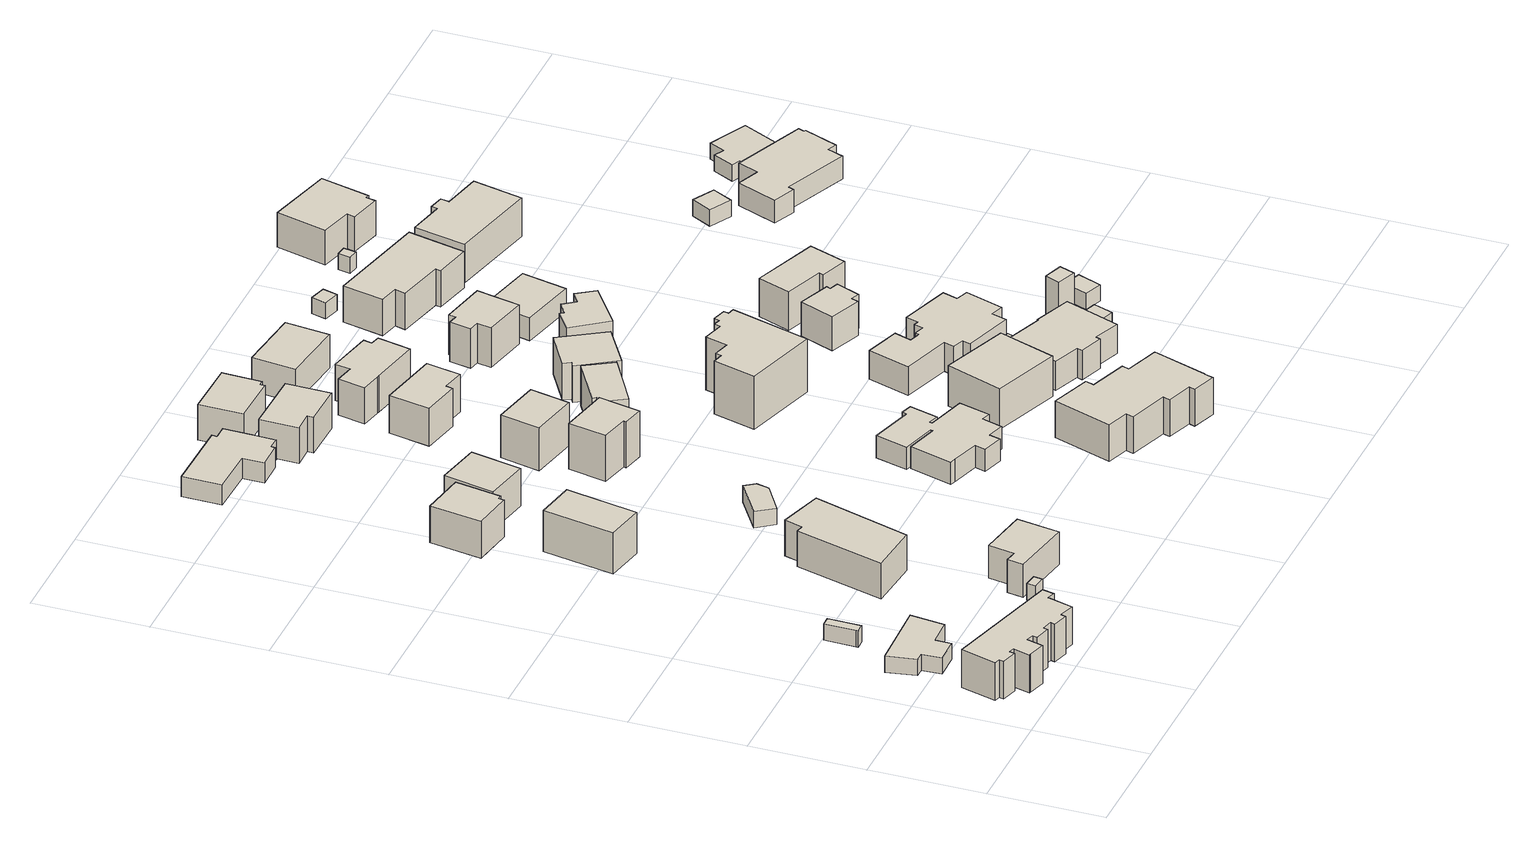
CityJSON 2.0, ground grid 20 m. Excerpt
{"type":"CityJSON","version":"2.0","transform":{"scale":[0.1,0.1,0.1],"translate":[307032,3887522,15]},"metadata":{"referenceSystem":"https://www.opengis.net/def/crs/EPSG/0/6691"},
"CityObjects":{
"building1":{"type":"Building","attributes":{"class":"3001","measuredHeight":2,"BuildingIDAttribute.prefecture":"22","BuildingIDAttribute.city":"22203","BuildingDetailAttribute.surveyYear":2015},"geometry":[{"type":"Solid","lod":"1","boundaries":[[[[0,1,2,3,4,5,6,7,8,9,10,11,12,13,14,15,16,17,18,19,20,21,22,23]],[[22,24,25,23]],[[21,26,24,22]],[[20,27,26,21]],[[19,28,27,20]],[[18,29,28,19]],[[17,30,29,18]],[[16,31,30,17]],[[15,32,31,16]],[[14,33,32,15]],[[13,34,33,14]],[[12,35,34,13]],[[11,36,35,12]],[[10,37,36,11]],[[9,38,37,10]],[[8,39,38,9]],[[7,40,39,8]],[[6,41,40,7]],[[5,42,41,6]],[[4,43,42,5]],[[3,44,43,4]],[[2,45,44,3]],[[1,46,45,2]],[[0,47,46,1]],[[23,25,47,0]],[[24,26,27,28,29,30,31,32,33,34,35,36,37,38,39,40,41,42,43,44,45,46,47,25]]]]}]},
"building2":{"type":"Building","attributes":{"class":"3001","measuredHeight":2,"BuildingIDAttribute.prefecture":"22","BuildingIDAttribute.city":"22203","BuildingDetailAttribute.surveyYear":2015},"geometry":[{"type":"Solid","lod":"1","boundaries":[[[[48,49,50,51,52,53,54,55]],[[54,56,57,55]],[[53,58,56,54]],[[52,59,58,53]],[[51,60,59,52]],[[50,61,60,51]],[[49,62,61,50]],[[48,63,62,49]],[[55,57,63,48]],[[56,58,59,60,61,62,63,57]]]]}]},
"building3":{"type":"Building","attributes":{"class":"3003","measuredHeight":2,"BuildingIDAttribute.prefecture":"22","BuildingIDAttribute.city":"22203","BuildingDetailAttribute.surveyYear":2015},"geometry":[{"type":"Solid","lod":"1","boundaries":[[[[64,65,66,67,68]],[[67,69,70,68]],[[66,71,69,67]],[[65,72,71,66]],[[64,73,72,65]],[[68,70,73,64]],[[69,71,72,73,70]]]]}]},
"building4":{"type":"Building","attributes":{"class":"3001","measuredHeight":2,"BuildingIDAttribute.prefecture":"22","BuildingIDAttribute.city":"22203","BuildingDetailAttribute.surveyYear":2015},"geometry":[{"type":"Solid","lod":"1","boundaries":[[[[74,75,76,77]],[[76,78,79,77]],[[75,80,78,76]],[[74,81,80,75]],[[77,79,81,74]],[[78,80,81,79]]]]}]},
"building5":{"type":"Building","attributes":{"class":"3001","measuredHeight":2,"BuildingIDAttribute.prefecture":"22","BuildingIDAttribute.city":"22203","BuildingDetailAttribute.surveyYear":2015},"geometry":[{"type":"Solid","lod":"1","boundaries":[[[[82,83,84,85,86,87]],[[86,88,89,87]],[[85,90,88,86]],[[84,91,90,85]],[[83,92,91,84]],[[82,93,92,83]],[[87,89,93,82]],[[88,90,91,92,93,89]]]]}]},
"building6":{"type":"Building","attributes":{"class":"3001","measuredHeight":2,"BuildingIDAttribute.prefecture":"22","BuildingIDAttribute.city":"22203","BuildingDetailAttribute.surveyYear":2015},"geometry":[{"type":"Solid","lod":"1","boundaries":[[[[94,95,96,97,98,99]],[[98,100,101,99]],[[97,102,100,98]],[[96,103,102,97]],[[95,104,103,96]],[[94,105,104,95]],[[99,101,105,94]],[[100,102,103,104,105,101]]]]}]},
"building7":{"type":"Building","attributes":{"class":"3001","measuredHeight":2,"BuildingIDAttribute.prefecture":"22","BuildingIDAttribute.city":"22203","BuildingDetailAttribute.surveyYear":2015},"geometry":[{"type":"Solid","lod":"1","boundaries":[[[[106,107,108,109]],[[108,110,111,109]],[[107,112,110,108]],[[106,113,112,107]],[[109,111,113,106]],[[110,112,113,111]]]]}]},
"building8":{"type":"Building","attributes":{"class":"3001","measuredHeight":2,"BuildingIDAttribute.prefecture":"22","BuildingIDAttribute.city":"22203","BuildingDetailAttribute.surveyYear":2015},"geometry":[{"type":"Solid","lod":"1","boundaries":[[[[114,115,116,117,118,119]],[[118,120,121,119]],[[117,122,120,118]],[[116,123,122,117]],[[115,124,123,116]],[[114,125,124,115]],[[119,121,125,114]],[[120,122,123,124,125,121]]]]}]},
"building9":{"type":"Building","attributes":{"class":"3001","measuredHeight":2,"BuildingIDAttribute.prefecture":"22","BuildingIDAttribute.city":"22203","BuildingDetailAttribute.surveyYear":2015},"geometry":[{"type":"Solid","lod":"1","boundaries":[[[[126,127,128,129]],[[128,130,131,129]],[[127,132,130,128]],[[126,133,132,127]],[[129,131,133,126]],[[130,132,133,131]]]]}]},
"building10":{"type":"Building","attributes":{"class":"3001","measuredHeight":2,"BuildingIDAttribute.prefecture":"22","BuildingIDAttribute.city":"22203","BuildingDetailAttribute.surveyYear":2015},"geometry":[{"type":"Solid","lod":"1","boundaries":[[[[134,135,136,137,138]],[[137,139,140,138]],[[136,141,139,137]],[[135,142,141,136]],[[134,143,142,135]],[[138,140,143,134]],[[139,141,142,143,140]]]]}]},
"building11":{"type":"Building","attributes":{"class":"3001","measuredHeight":2,"BuildingIDAttribute.prefecture":"22","BuildingIDAttribute.city":"22203","BuildingDetailAttribute.surveyYear":2015},"geometry":[{"type":"Solid","lod":"1","boundaries":[[[[144,145,146,147,148,149,150,151,152,153,154,155]],[[154,156,157,155]],[[153,158,156,154]],[[152,159,158,153]],[[151,160,159,152]],[[150,161,160,151]],[[149,162,161,150]],[[148,163,162,149]],[[147,164,163,148]],[[146,165,164,147]],[[145,166,165,146]],[[144,167,166,145]],[[155,157,167,144]],[[156,158,159,160,161,162,163,164,165,166,167,157]]]]}]},
"building12":{"type":"Building","attributes":{"class":"3001","measuredHeight":2,"BuildingIDAttribute.prefecture":"22","BuildingIDAttribute.city":"22203","BuildingDetailAttribute.surveyYear":2015},"geometry":[{"type":"Solid","lod":"1","boundaries":[[[[168,169,170,171,172,173]],[[172,174,175,173]],[[171,176,174,172]],[[170,177,176,171]],[[169,178,177,170]],[[168,179,178,169]],[[173,175,179,168]],[[174,176,177,178,179,175]]]]}]},
"building13":{"type":"Building","attributes":{"class":"3001","measuredHeight":2,"BuildingIDAttribute.prefecture":"22","BuildingIDAttribute.city":"22203","BuildingDetailAttribute.surveyYear":2015},"geometry":[{"type":"Solid","lod":"1","boundaries":[[[[180,181,182,183,184,185]],[[184,186,187,185]],[[183,188,186,184]],[[182,189,188,183]],[[181,190,189,182]],[[180,191,190,181]],[[185,187,191,180]],[[186,188,189,190,191,187]]]]}]},
"building14":{"type":"Building","attributes":{"class":"3001","measuredHeight":2,"BuildingIDAttribute.prefecture":"22","BuildingIDAttribute.city":"22203","BuildingDetailAttribute.surveyYear":2015},"geometry":[{"type":"Solid","lod":"1","boundaries":[[[[192,193,194,195]],[[194,196,197,195]],[[193,198,196,194]],[[192,199,198,193]],[[195,197,199,192]],[[196,198,199,197]]]]}]},
"building15":{"type":"Building","attributes":{"class":"3001","measuredHeight":2,"BuildingIDAttribute.prefecture":"22","BuildingIDAttribute.city":"22203","BuildingDetailAttribute.surveyYear":2015},"geometry":[{"type":"Solid","lod":"1","boundaries":[[[[200,201,202,203,204,205]],[[204,206,207,205]],[[203,208,206,204]],[[202,209,208,203]],[[201,210,209,202]],[[200,211,210,201]],[[205,207,211,200]],[[206,208,209,210,211,207]]]]}]},
"building16":{"type":"Building","attributes":{"class":"3001","measuredHeight":2,"BuildingIDAttribute.prefecture":"22","BuildingIDAttribute.city":"22203","BuildingDetailAttribute.surveyYear":2015},"geometry":[{"type":"Solid","lod":"1","boundaries":[[[[212,213,214,215,216,217,218,219,220,221,222,223,224,225,226,227,228,229,230,231,232]],[[231,233,234,232]],[[230,235,233,231]],[[229,236,235,230]],[[228,237,236,229]],[[227,238,237,228]],[[226,239,238,227]],[[225,240,239,226]],[[224,241,240,225]],[[223,242,241,224]],[[222,243,242,223]],[[221,244,243,222]],[[220,245,244,221]],[[219,246,245,220]],[[218,247,246,219]],[[217,248,247,218]],[[216,249,248,217]],[[215,250,249,216]],[[214,251,250,215]],[[213,252,251,214]],[[212,253,252,213]],[[232,234,253,212]],[[233,235,236,237,238,239,240,241,242,243,244,245,246,247,248,249,250,251,252,253,234]]]]}]},
"building17":{"type":"Building","attributes":{"class":"3001","measuredHeight":2,"BuildingIDAttribute.prefecture":"22","BuildingIDAttribute.city":"22203","BuildingDetailAttribute.surveyYear":2015},"geometry":[{"type":"Solid","lod":"1","boundaries":[[[[254,255,256,257,258,259]],[[258,260,261,259]],[[257,262,260,258]],[[256,263,262,257]],[[255,264,263,256]],[[254,265,264,255]],[[259,261,265,254]],[[260,262,263,264,265,261]]]]}]},
"building18":{"type":"Building","attributes":{"class":"3003","measuredHeight":2,"BuildingIDAttribute.prefecture":"22","BuildingIDAttribute.city":"22203","BuildingDetailAttribute.surveyYear":2015},"geometry":[{"type":"Solid","lod":"1","boundaries":[[[[266,267,268,269]],[[268,270,271,269]],[[267,272,270,268]],[[266,273,272,267]],[[269,271,273,266]],[[270,272,273,271]]]]}]},
"building19":{"type":"Building","attributes":{"class":"3001","measuredHeight":2,"BuildingIDAttribute.prefecture":"22","BuildingIDAttribute.city":"22203","BuildingDetailAttribute.surveyYear":2015},"geometry":[{"type":"Solid","lod":"1","boundaries":[[[[274,275,276,277,278,279]],[[278,280,281,279]],[[277,282,280,278]],[[276,283,282,277]],[[275,284,283,276]],[[274,285,284,275]],[[279,281,285,274]],[[280,282,283,284,285,281]]]]}]},
"building20":{"type":"Building","attributes":{"class":"3001","measuredHeight":2,"BuildingIDAttribute.prefecture":"22","BuildingIDAttribute.city":"22203","BuildingDetailAttribute.surveyYear":2015},"geometry":[{"type":"Solid","lod":"1","boundaries":[[[[286,287,288,289,290,291,292,293,294,295]],[[294,296,297,295]],[[293,298,296,294]],[[292,299,298,293]],[[291,300,299,292]],[[290,301,300,291]],[[289,302,301,290]],[[288,303,302,289]],[[287,304,303,288]],[[286,305,304,287]],[[295,297,305,286]],[[296,298,299,300,301,302,303,304,305,297]]]]}]},
"building21":{"type":"Building","attributes":{"class":"3001","measuredHeight":2,"BuildingIDAttribute.prefecture":"22","BuildingIDAttribute.city":"22203","BuildingDetailAttribute.surveyYear":2015},"geometry":[{"type":"Solid","lod":"1","boundaries":[[[[306,307,308,309]],[[308,310,311,309]],[[307,312,310,308]],[[306,313,312,307]],[[309,311,313,306]],[[310,312,313,311]]]]}]},
"building22":{"type":"Building","attributes":{"class":"3002","measuredHeight":2,"BuildingIDAttribute.prefecture":"22","BuildingIDAttribute.city":"22203","BuildingDetailAttribute.surveyYear":2015},"geometry":[{"type":"Solid","lod":"1","boundaries":[[[[314,315,316,317,318,319,320,321,322,323,324,325,326,327]],[[326,328,329,327]],[[325,330,328,326]],[[324,331,330,325]],[[323,332,331,324]],[[322,333,332,323]],[[321,334,333,322]],[[320,335,334,321]],[[319,336,335,320]],[[318,337,336,319]],[[317,338,337,318]],[[316,339,338,317]],[[315,340,339,316]],[[314,341,340,315]],[[327,329,341,314]],[[328,330,331,332,333,334,335,336,337,338,339,340,341,329]]]]}]},
"building23":{"type":"Building","attributes":{"class":"3001","measuredHeight":2,"BuildingIDAttribute.prefecture":"22","BuildingIDAttribute.city":"22203","BuildingDetailAttribute.surveyYear":2015},"geometry":[{"type":"Solid","lod":"1","boundaries":[[[[342,343,344,345,346,347]],[[346,348,349,347]],[[345,350,348,346]],[[344,351,350,345]],[[343,352,351,344]],[[342,353,352,343]],[[347,349,353,342]],[[348,350,351,352,353,349]]]]}]},
"building24":{"type":"Building","attributes":{"class":"3001","measuredHeight":2,"BuildingIDAttribute.prefecture":"22","BuildingIDAttribute.city":"22203","BuildingDetailAttribute.surveyYear":2015,"BuildingRiverFloodingRiskAttribute.description":"3","BuildingRiverFloodingRiskAttribute.rankOrg":"1","BuildingRiverFloodingRiskAttribute.depth":0.196,"BuildingRiverFloodingRiskAttribute.adminType":"1","BuildingRiverFloodingRiskAttribute.scale":"2"},"geometry":[{"type":"Solid","lod":"1","boundaries":[[[[354,355,356,357,358,359,360,361,362,363,364,365,366,367,368,369]],[[368,370,371,369]],[[367,372,370,368]],[[366,373,372,367]],[[365,374,373,366]],[[364,375,374,365]],[[363,376,375,364]],[[362,377,376,363]],[[361,378,377,362]],[[360,379,378,361]],[[359,380,379,360]],[[358,381,380,359]],[[357,382,381,358]],[[356,383,382,357]],[[355,384,383,356]],[[354,385,384,355]],[[369,371,385,354]],[[370,372,373,374,375,376,377,378,379,380,381,382,383,384,385,371]]]]}]},
"building25":{"type":"Building","attributes":{"class":"3001","measuredHeight":2,"BuildingIDAttribute.prefecture":"22","BuildingIDAttribute.city":"22203","BuildingDetailAttribute.surveyYear":2015},"geometry":[{"type":"Solid","lod":"1","boundaries":[[[[386,387,388,389]],[[388,390,391,389]],[[387,392,390,388]],[[386,393,392,387]],[[389,391,393,386]],[[390,392,393,391]]]]}]},
"building26":{"type":"Building","attributes":{"class":"3001","measuredHeight":2,"BuildingIDAttribute.prefecture":"22","BuildingIDAttribute.city":"22203","BuildingDetailAttribute.surveyYear":2015},"geometry":[{"type":"Solid","lod":"1","boundaries":[[[[394,395,396,397,398,399,400,401]],[[400,402,403,401]],[[399,404,402,400]],[[398,405,404,399]],[[397,406,405,398]],[[396,407,406,397]],[[395,408,407,396]],[[394,409,408,395]],[[401,403,409,394]],[[402,404,405,406,407,408,409,403]]]]}]},
"building27":{"type":"Building","attributes":{"class":"3001","measuredHeight":2,"BuildingIDAttribute.prefecture":"22","BuildingIDAttribute.city":"22203","BuildingDetailAttribute.surveyYear":2015},"geometry":[{"type":"Solid","lod":"1","boundaries":[[[[410,411,412,413,414,415,416,417]],[[416,418,419,417]],[[415,420,418,416]],[[414,421,420,415]],[[413,422,421,414]],[[412,423,422,413]],[[411,424,423,412]],[[410,425,424,411]],[[417,419,425,410]],[[418,420,421,422,423,424,425,419]]]]}]},
"building28":{"type":"Building","attributes":{"class":"3001","measuredHeight":2,"BuildingIDAttribute.prefecture":"22","BuildingIDAttribute.city":"22203","BuildingDetailAttribute.surveyYear":2015,"BuildingRiverFloodingRiskAttribute.description":"3","BuildingRiverFloodingRiskAttribute.rankOrg":"1","BuildingRiverFloodingRiskAttribute.depth":0.198,"BuildingRiverFloodingRiskAttribute.adminType":"1","BuildingRiverFloodingRiskAttribute.scale":"2"},"geometry":[{"type":"Solid","lod":"1","boundaries":[[[[426,427,428,429]],[[428,430,431,429]],[[427,432,430,428]],[[426,433,432,427]],[[429,431,433,426]],[[430,432,433,431]]]]}]},
"building29":{"type":"Building","attributes":{"class":"3001","measuredHeight":2,"BuildingIDAttribute.prefecture":"22","BuildingIDAttribute.city":"22203","BuildingDetailAttribute.surveyYear":2015},"geometry":[{"type":"Solid","lod":"1","boundaries":[[[[434,435,436,437]],[[436,438,439,437]],[[435,440,438,436]],[[434,441,440,435]],[[437,439,441,434]],[[438,440,441,439]]]]}]},
"building30":{"type":"Building","attributes":{"class":"3001","measuredHeight":2,"BuildingIDAttribute.prefecture":"22","BuildingIDAttribute.city":"22203","BuildingDetailAttribute.surveyYear":2015,"BuildingRiverFloodingRiskAttribute.description":"3","BuildingRiverFloodingRiskAttribute.rankOrg":"1","BuildingRiverFloodingRiskAttribute.depth":0.294,"BuildingRiverFloodingRiskAttribute.adminType":"1","BuildingRiverFloodingRiskAttribute.scale":"2","BuildingRiverFloodingRiskAttribute.duration":0},"geometry":[{"type":"Solid","lod":"1","boundaries":[[[[442,443,444,445,446,447,448,449,450,451,452,453,454,455,456,457,458,459,460,461]],[[460,462,463,461]],[[459,464,462,460]],[[458,465,464,459]],[[457,466,465,458]],[[456,467,466,457]],[[455,468,467,456]],[[454,469,468,455]],[[453,470,469,454]],[[452,471,470,453]],[[451,472,471,452]],[[450,473,472,451]],[[449,474,473,450]],[[448,475,474,449]],[[447,476,475,448]],[[446,477,476,447]],[[445,478,477,446]],[[444,479,478,445]],[[443,480,479,444]],[[442,481,480,443]],[[461,463,481,442]],[[462,464,465,466,467,468,469,470,471,472,473,474,475,476,477,478,479,480,481,463]]]]}]},
"building31":{"type":"Building","attributes":{"class":"3001","measuredHeight":2,"BuildingIDAttribute.prefecture":"22","BuildingIDAttribute.city":"22203","BuildingDetailAttribute.surveyYear":2015},"geometry":[{"type":"Solid","lod":"1","boundaries":[[[[482,483,484,485]],[[484,486,487,485]],[[483,488,486,484]],[[482,489,488,483]],[[485,487,489,482]],[[486,488,489,487]]]]}]},
"building32":{"type":"Building","attributes":{"class":"3001","measuredHeight":2,"BuildingIDAttribute.prefecture":"22","BuildingIDAttribute.city":"22203","BuildingDetailAttribute.surveyYear":2015,"BuildingRiverFloodingRiskAttribute.description":"3","BuildingRiverFloodingRiskAttribute.rankOrg":"1","BuildingRiverFloodingRiskAttribute.depth":0.294,"BuildingRiverFloodingRiskAttribute.adminType":"1","BuildingRiverFloodingRiskAttribute.scale":"2","BuildingRiverFloodingRiskAttribute.duration":0},"geometry":[{"type":"Solid","lod":"1","boundaries":[[[[490,491,492,493,494,495,496,497,498,499]],[[498,500,501,499]],[[497,502,500,498]],[[496,503,502,497]],[[495,504,503,496]],[[494,505,504,495]],[[493,506,505,494]],[[492,507,506,493]],[[491,508,507,492]],[[490,509,508,491]],[[499,501,509,490]],[[500,502,503,504,505,506,507,508,509,501]]]]}]},
"building33":{"type":"Building","attributes":{"class":"3001","measuredHeight":2,"BuildingIDAttribute.prefecture":"22","BuildingIDAttribute.city":"22203","BuildingDetailAttribute.surveyYear":2015},"geometry":[{"type":"Solid","lod":"1","boundaries":[[[[510,511,512,513,514,515,516,517]],[[516,518,519,517]],[[515,520,518,516]],[[514,521,520,515]],[[513,522,521,514]],[[512,523,522,513]],[[511,524,523,512]],[[510,525,524,511]],[[517,519,525,510]],[[518,520,521,522,523,524,525,519]]]]}]},
"building34":{"type":"Building","attributes":{"class":"3001","measuredHeight":2,"BuildingIDAttribute.prefecture":"22","BuildingIDAttribute.city":"22203","BuildingDetailAttribute.surveyYear":2015},"geometry":[{"type":"Solid","lod":"1","boundaries":[[[[526,527,528,529,530,531,532,533]],[[532,534,535,533]],[[531,536,534,532]],[[530,537,536,531]],[[529,538,537,530]],[[528,539,538,529]],[[527,540,539,528]],[[526,541,540,527]],[[533,535,541,526]],[[534,536,537,538,539,540,541,535]]]]}]},
"building35":{"type":"Building","attributes":{"class":"3001","measuredHeight":2,"BuildingIDAttribute.prefecture":"22","BuildingIDAttribute.city":"22203","BuildingDetailAttribute.surveyYear":2015,"BuildingRiverFloodingRiskAttribute.description":"3","BuildingRiverFloodingRiskAttribute.rankOrg":"1","BuildingRiverFloodingRiskAttribute.depth":0.361,"BuildingRiverFloodingRiskAttribute.adminType":"1","BuildingRiverFloodingRiskAttribute.scale":"2","BuildingRiverFloodingRiskAttribute.duration":0},"geometry":[{"type":"Solid","lod":"1","boundaries":[[[[542,543,544,545]],[[544,546,547,545]],[[543,548,546,544]],[[542,549,548,543]],[[545,547,549,542]],[[546,548,549,547]]]]}]},
"building36":{"type":"Building","attributes":{"class":"3001","measuredHeight":2,"BuildingIDAttribute.prefecture":"22","BuildingIDAttribute.city":"22203","BuildingDetailAttribute.surveyYear":2015},"geometry":[{"type":"Solid","lod":"1","boundaries":[[[[550,551,552,553]],[[552,554,555,553]],[[551,556,554,552]],[[550,557,556,551]],[[553,555,557,550]],[[554,556,557,555]]]]}]},
"building37":{"type":"Building","attributes":{"class":"3001","measuredHeight":2,"BuildingIDAttribute.prefecture":"22","BuildingIDAttribute.city":"22203","BuildingDetailAttribute.surveyYear":2015},"geometry":[{"type":"Solid","lod":"1","boundaries":[[[[558,559,560,561,562,563]],[[562,564,565,563]],[[561,566,564,562]],[[560,567,566,561]],[[559,568,567,560]],[[558,569,568,559]],[[563,565,569,558]],[[564,566,567,568,569,565]]]]}]},
"building38":{"type":"Building","attributes":{"class":"3001","measuredHeight":2,"BuildingIDAttribute.prefecture":"22","BuildingIDAttribute.city":"22203","BuildingDetailAttribute.surveyYear":2015,"BuildingRiverFloodingRiskAttribute.description":"3","BuildingRiverFloodingRiskAttribute.rankOrg":"1","BuildingRiverFloodingRiskAttribute.depth":0.154,"BuildingRiverFloodingRiskAttribute.adminType":"1","BuildingRiverFloodingRiskAttribute.scale":"2","BuildingRiverFloodingRiskAttribute.duration":0},"geometry":[{"type":"Solid","lod":"1","boundaries":[[[[570,571,572,573]],[[572,574,575,573]],[[571,576,574,572]],[[570,577,576,571]],[[573,575,577,570]],[[574,576,577,575]]]]}]},
"building39":{"type":"Building","attributes":{"class":"3001","measuredHeight":2,"BuildingIDAttribute.prefecture":"22","BuildingIDAttribute.city":"22203","BuildingDetailAttribute.surveyYear":2015,"BuildingRiverFloodingRiskAttribute.description":"3","BuildingRiverFloodingRiskAttribute.rankOrg":"1","BuildingRiverFloodingRiskAttribute.depth":0.37,"BuildingRiverFloodingRiskAttribute.adminType":"1","BuildingRiverFloodingRiskAttribute.scale":"2","BuildingRiverFloodingRiskAttribute.duration":0},"geometry":[{"type":"Solid","lod":"1","boundaries":[[[[578,579,580,581]],[[580,582,583,581]],[[579,584,582,580]],[[578,585,584,579]],[[581,583,585,578]],[[582,584,585,583]]]]}]},
"building40":{"type":"Building","attributes":{"class":"3001","measuredHeight":2,"BuildingIDAttribute.prefecture":"22","BuildingIDAttribute.city":"22203","BuildingDetailAttribute.surveyYear":2015},"geometry":[{"type":"Solid","lod":"1","boundaries":[[[[586,587,588,589,590,591,592,593]],[[592,594,595,593]],[[591,596,594,592]],[[590,597,596,591]],[[589,598,597,590]],[[588,599,598,589]],[[587,600,599,588]],[[586,601,600,587]],[[593,595,601,586]],[[594,596,597,598,599,600,601,595]]]]}]},
"building41":{"type":"Building","attributes":{"class":"3001","measuredHeight":2,"BuildingIDAttribute.prefecture":"22","BuildingIDAttribute.city":"22203","BuildingDetailAttribute.surveyYear":2015},"geometry":[{"type":"Solid","lod":"1","boundaries":[[[[602,603,604,605,606,607,608,609]],[[608,610,611,609]],[[607,612,610,608]],[[606,613,612,607]],[[605,614,613,606]],[[604,615,614,605]],[[603,616,615,604]],[[602,617,616,603]],[[609,611,617,602]],[[610,612,613,614,615,616,617,611]]]]}]},
"building42":{"type":"Building","attributes":{"class":"3001","measuredHeight":2,"BuildingIDAttribute.prefecture":"22","BuildingIDAttribute.city":"22203","BuildingDetailAttribute.surveyYear":2015},"geometry":[{"type":"Solid","lod":"1","boundaries":[[[[618,619,620,621]],[[620,622,623,621]],[[619,624,622,620]],[[618,625,624,619]],[[621,623,625,618]],[[622,624,625,623]]]]}]},
"building43":{"type":"Building","attributes":{"class":"3001","measuredHeight":2,"BuildingIDAttribute.prefecture":"22","BuildingIDAttribute.city":"22203","BuildingDetailAttribute.surveyYear":2015,"BuildingRiverFloodingRiskAttribute.description":"3","BuildingRiverFloodingRiskAttribute.rankOrg":"1","BuildingRiverFloodingRiskAttribute.depth":0.127,"BuildingRiverFloodingRiskAttribute.adminType":"1","BuildingRiverFloodingRiskAttribute.scale":"2","BuildingRiverFloodingRiskAttribute.duration":0},"geometry":[{"type":"Solid","lod":"1","boundaries":[[[[626,627,628,629,630,631,632,633,634,635,636,637]],[[636,638,639,637]],[[635,640,638,636]],[[634,641,640,635]],[[633,642,641,634]],[[632,643,642,633]],[[631,644,643,632]],[[630,645,644,631]],[[629,646,645,630]],[[628,647,646,629]],[[627,648,647,628]],[[626,649,648,627]],[[637,639,649,626]],[[638,640,641,642,643,644,645,646,647,648,649,639]]]]}]},
"building44":{"type":"Building","attributes":{"class":"3001","measuredHeight":2,"BuildingIDAttribute.prefecture":"22","BuildingIDAttribute.city":"22203","BuildingDetailAttribute.surveyYear":2015,"BuildingRiverFloodingRiskAttribute.description":"3","BuildingRiverFloodingRiskAttribute.rankOrg":"1","BuildingRiverFloodingRiskAttribute.depth":0.075,"BuildingRiverFloodingRiskAttribute.adminType":"1","BuildingRiverFloodingRiskAttribute.scale":"2"},"geometry":[{"type":"Solid","lod":"1","boundaries":[[[[650,651,652,653,654,655,656,657]],[[656,658,659,657]],[[655,660,658,656]],[[654,661,660,655]],[[653,662,661,654]],[[652,663,662,653]],[[651,664,663,652]],[[650,665,664,651]],[[657,659,665,650]],[[658,660,661,662,663,664,665,659]]]]}]}
},
"vertices":[
[235,69,41],[230,48,41],[216,52,41],[204,8,41],[176,16,41],[174,7,41],[146,15,41],[149,23,41],[130,28,41],[129,23,41],[128,20,41],[100,27,41],[102,36,41],[89,40,41],[81,11,41],[49,20,41],[47,20,41],[55,50,41],[46,53,41],[44,44,41],[16,52,41],[18,60,41],[7,63,41],[25,126,41],[7,63,111],[25,126,111],[18,60,111],[16,52,111],[44,44,111],[46,53,111],[55,50,111],[47,20,111],[49,20,111],[81,11,111],[89,40,111],[102,36,111],[100,27,111],[128,20,111],[129,23,111],[130,28,111],[149,23,111],[146,15,111],[174,7,111],[176,16,111],[204,8,111],[216,52,111],[230,48,111],[235,69,111],
[150,259,42],[143,198,42],[95,196,42],[95,169,42],[50,168,42],[48,202,42],[32,202,42],[23,254,42],[32,202,72],[23,254,72],[48,202,72],[50,168,72],[95,169,72],[95,196,72],[143,198,72],[150,259,72],
[74,375,45],[91,375,45],[90,317,45],[73,317,45],[73,320,45],[73,317,75],[73,320,75],[90,317,75],[91,375,75],[74,375,75],
[324,117,42],[322,101,42],[299,104,42],[301,120,42],[299,104,72],[301,120,72],[322,101,72],[324,117,72],
[429,184,41],[417,109,41],[307,128,41],[312,157,41],[333,153,41],[341,199,41],[333,153,102],[341,199,102],[312,157,102],[307,128,102],[417,109,102],[429,184,102],
[265,491,43],[278,488,43],[288,520,43],[366,497,43],[314,326,43],[221,334,43],[314,326,109],[221,334,109],[366,497,109],[288,520,109],[278,488,109],[265,491,109],
[206,737,48],[136,750,48],[159,876,48],[230,863,48],[159,876,124],[230,863,124],[136,750,124],[206,737,124],
[186,957,49],[179,958,49],[177,948,49],[105,960,49],[120,1051,49],[200,1038,49],[120,1051,117],[200,1038,117],[105,960,117],[177,948,117],[179,958,117],[186,957,117],
[272,956,48],[192,972,48],[210,1061,48],[290,1045,48],[210,1061,118],[290,1045,118],[192,972,118],[272,956,118],
[406,635,48],[419,616,48],[414,594,48],[362,561,48],[340,592,48],[362,561,78],[340,592,78],[414,594,78],[419,616,78],[406,635,78],
[230,1457,57],[229,1448,57],[254,1448,57],[253,1399,57],[253,1393,57],[252,1358,57],[231,1358,57],[230,1351,57],[182,1351,57],[182,1388,57],[98,1390,57],[99,1459,57],[98,1390,94],[99,1459,94],[182,1388,94],[182,1351,94],[230,1351,94],[231,1358,94],[252,1358,94],[253,1393,94],[253,1399,94],[254,1448,94],[229,1448,94],[230,1457,94],
[490,906,47],[475,833,47],[437,841,47],[438,846,47],[388,857,47],[402,924,47],[388,857,132],[402,924,132],[438,846,132],[437,841,132],[475,833,132],[490,906,132],
[371,1387,56],[370,1309,56],[293,1310,56],[293,1321,56],[256,1321,56],[257,1389,56],[256,1321,122],[257,1389,122],[293,1321,122],[293,1310,122],[370,1309,122],[371,1387,122],
[483,1018,47],[468,948,47],[381,966,47],[396,1036,47],[381,966,126],[396,1036,126],[468,948,126],[483,1018,126],
[361,1490,59],[359,1421,59],[350,1421,59],[350,1413,59],[259,1415,59],[261,1492,59],[259,1415,125],[261,1492,125],[350,1413,125],[350,1421,125],[359,1421,125],[361,1490,125],
[588,348,41],[578,351,41],[600,426,41],[656,410,41],[657,414,41],[595,431,41],[611,488,41],[687,466,41],[690,474,41],[710,468,41],[696,418,41],[678,424,41],[677,419,41],[747,399,41],[732,344,41],[716,349,41],[705,313,41],[675,322,41],[670,303,41],[633,314,41],[639,333,41],[633,314,82],[639,333,82],[670,303,82],[675,322,82],[705,313,82],[716,349,82],[732,344,82],[747,399,82],[677,419,82],[678,424,82],[696,418,82],[710,468,82],[690,474,82],[687,466,82],[611,488,82],[595,431,82],[657,414,82],[656,410,82],[600,426,82],[578,351,82],[588,348,82],
[510,1202,48],[498,1142,48],[458,1150,48],[455,1138,48],[387,1152,48],[401,1224,48],[387,1152,118],[401,1224,118],[455,1138,118],[458,1150,118],[498,1142,118],[510,1202,118],
[407,1333,56],[378,1337,56],[386,1387,56],[415,1383,56],[386,1387,86],[415,1383,86],[378,1337,86],[407,1333,86],
[518,867,47],[493,910,47],[504,916,47],[500,922,47],[584,972,47],[613,923,47],[584,972,121],[613,923,121],[500,922,121],[504,916,121],[493,910,121],[518,867,121],
[542,1320,49],[539,1305,49],[556,1301,49],[543,1242,49],[451,1261,49],[447,1262,49],[411,1269,49],[421,1317,49],[455,1310,49],[460,1337,49],[455,1310,116],[460,1337,116],[421,1317,116],[411,1269,116],[447,1262,116],[451,1261,116],[543,1242,116],[556,1301,116],[539,1305,116],[542,1320,116],
[542,1451,58],[533,1373,58],[418,1387,58],[427,1464,58],[418,1387,120],[427,1464,120],[533,1373,120],[542,1451,120],
[749,655,45],[616,694,45],[637,769,45],[656,764,45],[659,775,45],[688,767,45],[699,806,45],[736,796,45],[739,807,45],[751,803,45],[754,813,45],[779,806,45],[777,797,45],[789,794,45],[777,797,143],[789,794,143],[779,806,143],[754,813,143],[751,803,143],[739,807,143],[736,796,143],[699,806,143],[688,767,143],[659,775,143],[656,764,143],[637,769,143],[616,694,143],[749,655,143],
[703,967,47],[629,921,47],[588,987,47],[596,992,47],[589,1005,47],[655,1045,47],[589,1005,115],[655,1045,115],[596,992,115],[588,987,115],[629,921,115],[703,967,115],
[1007,170,6],[974,75,6],[973,73,6],[968,58,6],[925,73,6],[929,83,6],[883,99,6],[887,111,6],[816,135,6],[820,148,6],[781,162,6],[817,266,6],[888,241,6],[883,226,6],[950,203,6],[946,191,6],[950,203,74],[946,191,74],[883,226,74],[888,241,74],[817,266,74],[781,162,74],[820,148,74],[816,135,74],[887,111,74],[883,99,74],[929,83,74],[925,73,74],[968,58,74],[973,73,74],[974,75,74],[1007,170,74],
[805,354,9],[841,454,9],[960,410,9],[924,310,9],[960,410,84],[924,310,84],[841,454,84],[805,354,84],
[732,1201,49],[716,1125,49],[636,1142,49],[641,1167,49],[623,1171,49],[630,1209,49],[647,1205,49],[649,1218,49],[647,1205,122],[649,1218,122],[630,1209,122],[623,1171,122],[641,1167,122],[636,1142,122],[716,1125,122],[732,1201,122],
[724,971,47],[680,1032,47],[716,1058,47],[721,1051,47],[742,1065,47],[758,1043,47],[778,1057,47],[800,1025,47],[778,1057,121],[800,1025,121],[758,1043,121],[742,1065,121],[721,1051,121],[716,1058,121],[680,1032,121],[724,971,121],
[1034,426,6],[1026,405,6],[953,430,6],[961,452,6],[953,430,36],[961,452,36],[1026,405,36],[1034,426,36],
[675,1433,52],[682,1459,52],[711,1451,52],[704,1425,52],[711,1451,82],[704,1425,82],[682,1459,82],[675,1433,82],
[1068,449,6],[1045,456,6],[1037,430,6],[950,458,6],[954,472,6],[933,479,6],[939,497,6],[852,525,6],[876,599,6],[938,579,6],[928,549,6],[947,543,6],[950,550,6],[968,544,6],[973,560,6],[981,557,6],[988,579,6],[1076,550,6],[1068,524,6],[1090,516,6],[1068,524,59],[1090,516,59],[1076,550,59],[988,579,59],[981,557,59],[973,560,59],[968,544,59],[950,550,59],[947,543,59],[928,549,59],[938,579,59],[876,599,59],[852,525,59],[939,497,59],[933,479,59],[954,472,59],[950,458,59],[1037,430,59],[1045,456,59],[1068,449,59],
[849,1169,50],[831,1089,50],[730,1112,50],[748,1192,50],[730,1112,92],[748,1192,92],[831,1089,92],[849,1169,92],
[984,409,4],[1054,383,4],[1055,385,4],[1122,360,4],[1086,263,4],[1039,280,4],[1036,272,4],[994,287,4],[998,297,4],[950,315,4],[998,297,58],[950,315,58],[994,287,58],[1036,272,58],[1039,280,58],[1086,263,58],[1122,360,58],[1055,385,58],[1054,383,58],[984,409,58],
[860,1363,52],[837,1262,52],[771,1277,52],[773,1286,52],[689,1305,52],[694,1324,52],[660,1332,52],[676,1404,52],[660,1332,119],[676,1404,119],[694,1324,119],[689,1305,119],[773,1286,119],[771,1277,119],[837,1262,119],[860,1363,119],
[992,660,18],[977,666,18],[972,653,18],[916,676,18],[940,737,18],[996,715,18],[993,708,18],[1009,702,18],[993,708,81],[1009,702,81],[996,715,81],[940,737,81],[916,676,81],[972,653,81],[977,666,81],[992,660,81],
[1109,310,4],[1121,345,4],[1164,330,4],[1152,296,4],[1164,330,34],[1152,296,34],[1121,345,34],[1109,310,34],
[824,1438,57],[806,1441,57],[810,1463,57],[828,1460,57],[810,1463,87],[828,1460,87],[806,1441,87],[824,1438,87],
[1072,713,12],[1023,731,12],[1026,739,12],[957,764,12],[979,822,12],[1096,779,12],[979,822,83],[1096,779,83],[957,764,83],[1026,739,83],[1023,731,83],[1072,713,83],
[1128,376,5],[1138,402,5],[1172,390,5],[1162,363,5],[1172,390,86],[1162,363,86],[1138,402,86],[1128,376,86],
[1204,395,5],[1236,383,5],[1220,341,5],[1188,353,5],[1220,341,35],[1188,353,35],[1236,383,35],[1204,395,35],
[849,1266,53],[869,1357,53],[933,1343,53],[935,1354,53],[962,1348,53],[959,1333,53],[1029,1318,53],[1009,1230,53],[1029,1318,124],[1009,1230,124],[959,1333,124],[962,1348,124],[935,1354,124],[933,1343,124],[869,1357,124],[849,1266,124],
[956,1545,58],[934,1458,58],[928,1460,58],[924,1443,58],[868,1457,58],[872,1471,58],[814,1486,58],[837,1575,58],[814,1486,122],[837,1575,122],[872,1471,122],[868,1457,122],[924,1443,122],[928,1460,122],[934,1458,122],[956,1545,122],
[1237,965,14],[1198,986,14],[1217,1022,14],[1256,1001,14],[1217,1022,44],[1256,1001,44],[1198,986,44],[1237,965,44],
[1461,936,9],[1457,926,9],[1460,924,9],[1436,864,9],[1420,871,9],[1409,843,9],[1294,890,9],[1290,880,9],[1250,897,9],[1278,968,9],[1318,952,9],[1333,988,9],[1318,952,51],[1333,988,51],[1278,968,51],[1250,897,51],[1290,880,51],[1294,890,51],[1409,843,51],[1420,871,51],[1436,864,51],[1460,924,51],[1457,926,51],[1461,936,51],
[1460,1025,8],[1425,953,8],[1354,987,8],[1358,996,8],[1343,1003,8],[1361,1040,8],[1379,1031,8],[1392,1058,8],[1379,1031,38],[1392,1058,38],[1361,1040,38],[1343,1003,38],[1358,996,38],[1354,987,38],[1425,953,38],[1460,1025,38]
]}
